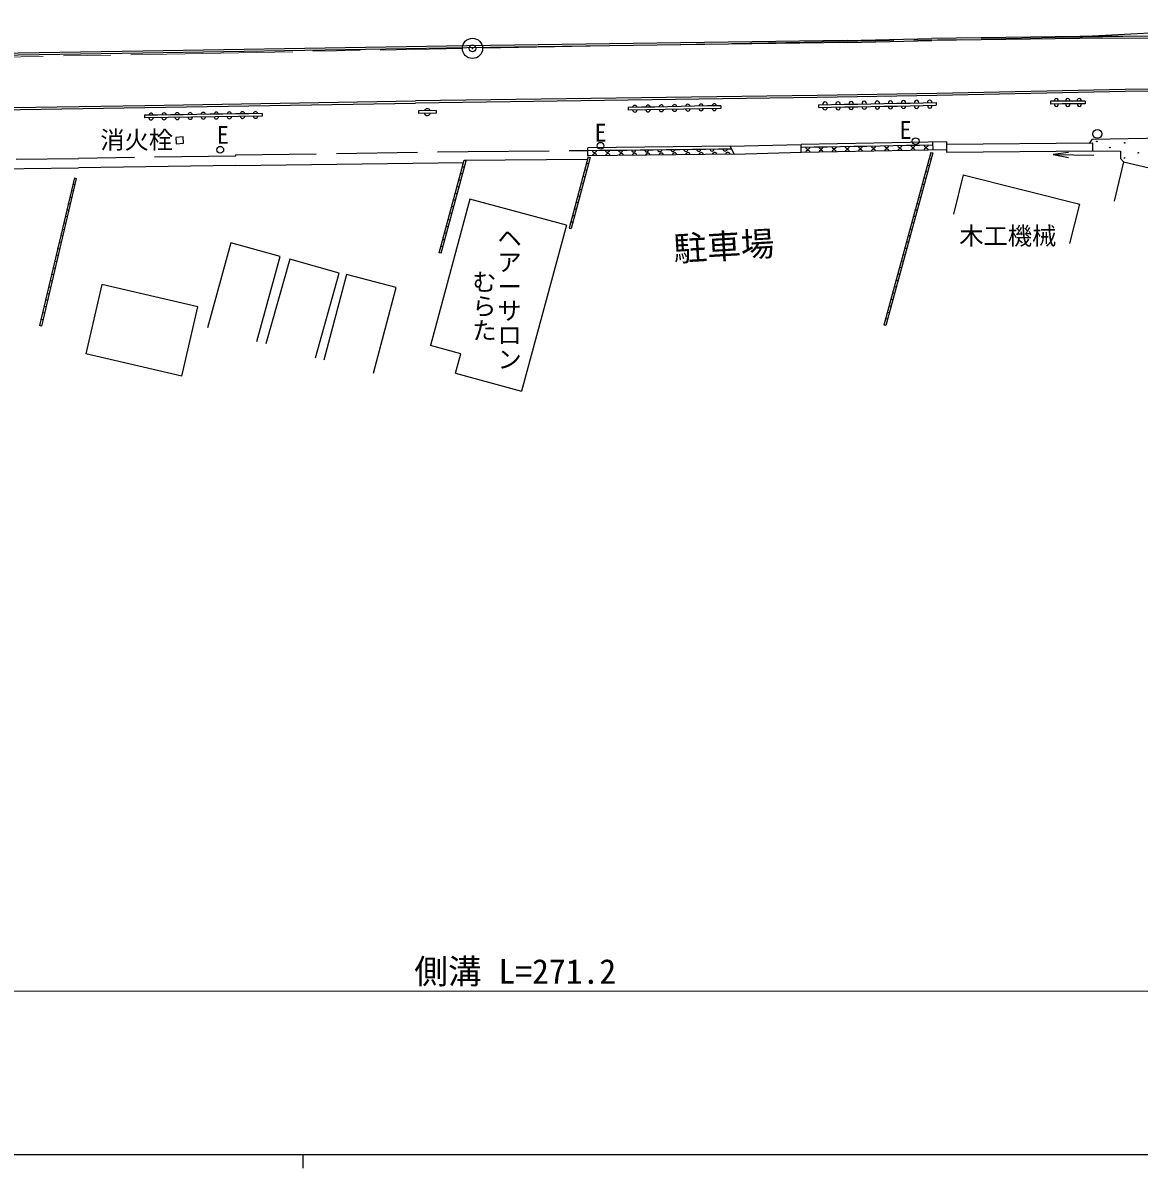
# Model space of a CAD drawing. Units: millimetres, scale not verified. Extents: x 40000 to 680000, y 20000 to 380000.
# Drawn here: x 247227 to 330017, y 204000 to 288936 of the extents above; entities that cross this region are included whole.
import ezdxf
from ezdxf.enums import TextEntityAlignment as Align

# ---------------------------------------------------------------- set-up
doc = ezdxf.new("R2010")
doc.units = ezdxf.units.MM
doc.header["$LTSCALE"] = 1000
doc.header["$PDMODE"] = 32
doc.header["$PDSIZE"] = 500
doc.linetypes.add('CHAIN', pattern=[18.5, 12, -1.5, 3.5, -1.5])
doc.linetypes.add('DASHED', pattern=[7.5, 6, -1.5])
for name, color, linetype, lineweight in [('M-BGD', 7, 'Continuous', 25), ('M-BGD-EXST', 7, 'Continuous', 25), ('M-BMK', 2, 'CHAIN', 13), ('M-BMK-SRVR', 3, 'Continuous', 25), ('M-STR-HTXT', 7, 'Continuous', 13), ('M-STR-STRC', 7, 'Continuous', 25), ('M-TTL-BAND', 7, 'Continuous', 25)]:
    doc.layers.add(name, color=color, linetype=linetype, lineweight=lineweight)
doc.layers.add('M-BMK-HTXT', color=7, linetype='Continuous')
doc.layers.add('M-OTRS', color=6, linetype='Continuous')
doc.styles.add('@ＭＳ ゴシック', font='')
doc.styles.add('ＭＳ ゴシック', font='')
doc.styles.get('@ＭＳ ゴシック').set_extended_font_data('@MS Gothic')
doc.styles.get('ＭＳ ゴシック').set_extended_font_data('MS Gothic')

# ---------------------------------------------------------------- blocks, each defined once
blk = doc.blocks.new('open_arrow')
at = {"color": 0, "linetype": 'Continuous', "lineweight": -2}
blk.add_lwpolyline([(7.5, 1.25), (0, 0), (7.5, -1.25)], dxfattribs=at)

msp = doc.modelspace()

# ---------------------------------------------------------------- linework, layer by layer
at = {"layer": 'M-BGD'}
for p, q in [((306234, 282868), (307204, 282885)), ((306234, 282868), (306237, 282668)), ((307204, 282885), (308175, 282902)), ((308175, 282902), (309146, 282919)), ((309146, 282919), (310116, 282937)), ((310116, 282937), (311087, 282954)), ((311087, 282954), (312057, 282971)), ((312057, 282971), (313028, 282988)), ((313028, 282988), (313999, 283006)), ((313999, 283006), (314969, 283023)), ((314969, 283023), (314973, 282823)), ((324304, 283128), (323454, 283120)), ((323454, 283120), (323456, 282920)), ((324306, 282928), (323456, 282920)), ((325155, 283135), (324304, 283128)), ((325156, 282935), (324306, 282928)), ((326005, 283143), (325155, 283135)), ((326007, 282943), (325156, 282935)), ((326005, 283143), (326007, 282943)), ((257212, 282099), (256243, 282084)), ((256243, 282084), (256246, 281884)), ((264968, 282018), (256246, 281884)), ((258181, 282113), (257212, 282099)), ((259150, 282128), (258181, 282113)), ((260119, 282143), (259150, 282128)), ((261088, 282158), (260119, 282143)), ((262058, 282173), (261088, 282158)), ((263027, 282188), (262058, 282173)), ((263996, 282203), (263027, 282188)), ((264965, 282218), (263996, 282203)), ((264965, 282218), (264968, 282018)), ((277881, 282433), (276563, 282405)), ((276563, 282405), (276567, 282205)), ((277885, 282233), (276567, 282205)), ((277881, 282433), (277885, 282233)), ((293104, 282679), (292121, 282659)), ((292121, 282659), (292125, 282459)), ((299002, 282596), (292125, 282459)), ((294086, 282698), (293104, 282679)), ((295068, 282718), (294086, 282698)), ((296051, 282737), (295068, 282718)), ((297033, 282757), (296051, 282737)), ((298015, 282777), (297033, 282757)), ((298998, 282796), (298015, 282777)), ((298998, 282796), (299002, 282596)), ((306237, 282668), (307208, 282685)), ((307208, 282685), (308179, 282702)), ((308179, 282702), (309149, 282719)), ((309149, 282719), (310120, 282737)), ((310120, 282737), (311090, 282754)), ((311090, 282754), (312061, 282771)), ((312061, 282771), (313032, 282788)), ((313032, 282788), (314002, 282806)), ((314002, 282806), (314973, 282823)), ((259106, 280476), (258567, 280449)), ((258567, 280449), (258590, 279979)), ((259129, 280006), (259106, 280476)), ((326500, 280297), (326313, 280004)), ((339402, 280508), (326500, 280297)), ((258590, 279979), (259129, 280006)), ((299685, 279794), (289132, 279676)), ((289139, 279076), (289132, 279676)), ((289134, 279476), (290103, 279487)), ((290103, 279487), (291072, 279498)), ((291072, 279498), (292041, 279509)), ((292041, 279509), (293010, 279519)), ((293010, 279519), (293979, 279530)), ((293979, 279530), (294948, 279541)), ((294948, 279541), (295917, 279552)), ((295917, 279552), (296886, 279563)), ((296886, 279563), (297855, 279574)), ((297855, 279574), (298824, 279585)), ((298824, 279585), (299793, 279596)), ((299685, 279794), (304949, 279918)), ((300019, 279177), (299685, 279794)), ((315734, 280113), (304949, 279918)), ((304960, 279318), (304949, 279918)), ((304953, 279718), (305928, 279736)), ((315739, 279513), (304960, 279318)), ((305928, 279736), (306903, 279753)), ((306903, 279753), (307879, 279771)), ((307879, 279771), (308854, 279789)), ((308854, 279789), (309829, 279806)), ((309829, 279806), (310804, 279824)), ((310804, 279824), (311779, 279842)), ((311779, 279842), (312754, 279859)), ((312754, 279859), (313729, 279877)), ((313729, 279877), (314705, 279894)), ((314701, 280094), (314712, 279494)), ((315734, 280113), (315735, 279911)), ((326575, 280007), (315735, 279911)), ((315735, 279911), (315740, 279351)), ((315740, 279351), (326580, 279447)), ((326580, 279447), (326575, 280007)), ((326580, 279447), (328640, 279435)), ((263002, 278351), (279916, 278592)), ((278104, 271889), (279957, 278747)), ((278249, 271850), (280102, 278707)), ((279957, 278747), (289113, 278828)), ((279957, 278747), (280102, 278707)), ((289160, 279003), (287738, 273717)), ((289305, 278964), (287882, 273678)), ((300008, 279198), (289139, 279076)), ((289160, 279003), (289305, 278964)), ((304960, 279318), (300019, 279177)), ((314576, 279335), (311088, 266528)), ((314720, 279296), (311232, 266488)), ((314591, 278822), (314446, 278861)), ((314576, 279335), (314720, 279296)), ((328849, 278640), (328164, 275719)), ((328640, 279435), (328635, 278876)), ((328635, 278876), (328849, 278640)), ((328849, 278640), (338723, 276325)), ((263002, 278351), (251352, 278187)), ((279837, 277728), (279692, 277767)), ((279970, 278218), (279825, 278257)), ((288901, 278042), (289046, 278003)), ((289031, 278523), (289176, 278484)), ((314333, 277873), (314188, 277912)), ((314462, 278347), (314317, 278387)), ((251042, 277435), (248452, 266481)), ((251188, 277401), (248598, 266447)), ((251075, 276925), (250929, 276959)), ((251042, 277435), (251188, 277401)), ((279705, 277238), (279560, 277277)), ((288643, 277081), (288788, 277042)), ((288772, 277562), (288917, 277523)), ((314074, 276924), (313930, 276964)), ((314204, 277399), (314059, 277438)), ((316973, 277660), (316240, 274751)), ((316973, 277660), (325614, 275483)), ((250962, 276448), (250817, 276483)), ((279440, 276258), (279295, 276297)), ((279572, 276748), (279428, 276787)), ((288384, 276120), (288529, 276081)), ((288513, 276601), (288658, 276562)), ((313945, 276450), (313800, 276489)), ((250737, 275496), (250591, 275530)), ((250850, 275972), (250704, 276007)), ((280378, 275866), (277450, 265018)), ((279175, 275278), (279030, 275318)), ((279308, 275768), (279163, 275807)), ((287541, 273933), (280378, 275866)), ((288255, 275640), (288400, 275601)), ((313687, 275501), (313542, 275541)), ((313816, 275976), (313671, 276015)), ((324876, 272581), (325614, 275483)), ((250512, 274543), (250366, 274578)), ((250625, 275020), (250479, 275054)), ((279043, 274789), (278898, 274828)), ((287996, 274678), (288141, 274639)), ((288126, 275159), (288270, 275120)), ((313428, 274552), (313284, 274592)), ((313558, 275027), (313413, 275066)), ((250287, 273591), (250141, 273625)), ((250399, 274067), (250253, 274102)), ((278778, 273809), (278633, 273848)), ((278911, 274299), (278766, 274338)), ((287541, 273933), (284218, 261617)), ((287738, 273717), (287882, 273678)), ((287867, 274198), (288012, 274159)), ((313170, 273604), (313025, 273643)), ((313299, 274078), (313154, 274117)), ((250062, 272638), (249916, 272673)), ((250174, 273115), (250028, 273149)), ((278513, 272829), (278369, 272868)), ((278646, 273319), (278501, 273358)), ((312912, 272655), (312767, 272694)), ((313041, 273129), (312896, 273169)), ((249949, 272162), (249803, 272197)), ((262644, 272613), (260913, 266327)), ((266308, 271604), (262644, 272613)), ((278249, 271850), (278104, 271889)), ((278381, 272339), (278236, 272379)), ((312782, 272181), (312638, 272220)), ((249724, 271209), (249578, 271244)), ((249836, 271686), (249690, 271720)), ((264577, 265318), (266308, 271604)), ((267017, 271416), (265250, 265130)), ((270685, 270385), (267017, 271416)), ((312524, 271232), (312379, 271271)), ((312653, 271706), (312509, 271746)), ((249498, 270257), (249353, 270291)), ((249611, 270733), (249465, 270768)), ((268918, 264099), (270685, 270385)), ((271221, 270278), (269546, 263925)), ((274905, 269307), (271221, 270278)), ((312266, 270283), (312121, 270323)), ((312395, 270758), (312250, 270797)), ((249273, 269304), (249127, 269339)), ((249386, 269781), (249240, 269815)), ((253092, 269533), (251894, 264380)), ((260203, 267879), (253092, 269533)), ((273230, 262954), (274905, 269307)), ((312007, 269334), (311863, 269374)), ((312137, 269809), (311992, 269848)), ((249161, 268828), (249015, 268863)), ((311749, 268386), (311604, 268425)), ((311878, 268860), (311733, 268899)), ((248935, 267876), (248789, 267910)), ((249048, 268352), (248902, 268386)), ((259004, 262727), (260203, 267879)), ((311620, 267911), (311475, 267951)), ((248710, 266923), (248564, 266958)), ((248823, 267399), (248677, 267434)), ((311361, 266963), (311217, 267002)), ((311491, 267437), (311346, 267476)), ((248598, 266447), (248452, 266481)), ((311232, 266488), (311088, 266528)), ((279709, 264401), (277450, 265018)), ((259004, 262727), (251894, 264380)), ((279315, 262956), (279709, 264401)), ((279315, 262956), (284218, 261617))]:
    msp.add_line(p, q, dxfattribs=at)
at = {"layer": 'M-BGD', "linetype": 'DASHED'}
for p, q in [((280253, 279397), (289134, 279476)), ((262992, 279051), (251343, 278887)), ((262991, 279151), (280253, 279397)), ((262991, 279151), (262992, 279051))]:
    msp.add_line(p, q, dxfattribs=at)
msp.add_lwpolyline([(216296, 278288), (239221, 278745), (251343, 278887)], dxfattribs=at)
at = {"layer": 'M-BGD'}
msp.add_lwpolyline([(216308, 277588), (239232, 278045), (251352, 278187)], dxfattribs=at)
for centre, radius in [((326924, 280707), 330), ((326880, 280147), 25), ((327850, 279687), 25), ((328949, 280044), 25), ((328922, 278920), 25), ((329955, 279303), 25)]:
    msp.add_circle(centre, radius, dxfattribs=at)
for centre, radius, start, end in [((293595, 282674), 164, 6.16689, 176.12415), ((294577, 282694), 164, 6.16602, 176.12495), ((295560, 282713), 164, 6.16689, 176.12415), ((296542, 282733), 164, 6.16879, 176.12225), ((297524, 282753), 164, 6.16689, 176.12415), ((298507, 282772), 164, 6.16689, 176.12415), ((306718, 282911), 165, 348.96463, 193.07472), ((307689, 282928), 165, 348.96294, 193.07465), ((308660, 282945), 165, 348.96463, 193.07472), ((309630, 282963), 165, 348.96463, 193.07472), ((310601, 282980), 165, 348.96294, 193.07465), ((311572, 282997), 165, 348.96463, 193.07472), ((312542, 283014), 165, 348.96294, 193.07465), ((313513, 283032), 165, 348.96463, 193.07472), ((314483, 283049), 165, 348.96294, 193.07465), ((323879, 283174), 150, 341.14114, 199.8765), ((323882, 282874), 150, 161.14204, 19.87534), ((324729, 283181), 150, 341.14204, 199.87534), ((324732, 282882), 150, 161.14204, 19.87534), ((325579, 283189), 150, 341.14338, 199.874), ((325582, 282889), 150, 161.14204, 19.87534), ((256728, 282079), 162, 5.12479, 176.64246), ((257697, 282094), 162, 5.12481, 176.64066), ((258666, 282109), 162, 5.12489, 176.64058), ((259635, 282124), 162, 5.12471, 176.64254), ((260604, 282139), 162, 5.12489, 176.64058), ((261573, 282154), 162, 5.12489, 176.64058), ((262542, 282169), 162, 5.12479, 176.64246), ((263511, 282184), 162, 5.12489, 176.64058), ((263514, 282008), 162, 185.12489, 356.64058), ((264481, 282199), 162, 5.12489, 176.64058), ((264483, 282023), 162, 185.12299, 356.64249), ((277224, 282333), 236, 22.60905, 159.85832), ((277224, 282305), 236, 202.60964, 339.85777), ((292613, 282654), 164, 6.16689, 176.12415), ((292616, 282483), 164, 186.167, 356.12229), ((293598, 282503), 164, 186.16689, 356.12415), ((294581, 282522), 164, 186.16689, 356.12415), ((295563, 282542), 164, 186.16879, 356.12225), ((296545, 282562), 164, 186.16689, 356.12415), ((297528, 282581), 164, 186.16689, 356.12415), ((298510, 282601), 164, 186.16689, 356.12415), ((306723, 282642), 165, 168.96359, 13.07377), ((307694, 282659), 165, 168.96528, 13.07383), ((308664, 282676), 165, 168.96359, 13.07377), ((309635, 282694), 165, 168.96528, 13.07383), ((310606, 282711), 165, 168.96359, 13.07377), ((311576, 282728), 165, 168.96528, 13.07383), ((312547, 282745), 165, 168.96528, 13.07383), ((313518, 282763), 165, 168.96359, 13.07377), ((314488, 282780), 165, 168.96528, 13.07383), ((256730, 281903), 162, 185.12567, 356.64165), ((257700, 281918), 162, 185.12489, 356.64058), ((258669, 281933), 162, 185.12299, 356.64249), ((259638, 281948), 162, 185.12479, 356.64246), ((260607, 281963), 162, 185.12489, 356.64058), ((261576, 281978), 162, 185.12299, 356.64249), ((262545, 281993), 162, 185.12489, 356.64058), ((289618, 279493), 162, 184.87396, 356.41128), ((290587, 279504), 162, 184.87488, 356.41206), ((291556, 279515), 162, 184.87576, 356.41126), ((292525, 279526), 162, 184.87479, 356.41215), ((293494, 279537), 162, 184.87576, 356.41126), ((294463, 279548), 162, 184.87576, 356.41126), ((295432, 279559), 162, 184.87576, 356.41126), ((296401, 279569), 162, 184.87386, 356.41316), ((297370, 279580), 162, 184.87479, 356.41215), ((298339, 279591), 162, 184.87576, 356.41126), ((299308, 279602), 162, 184.87576, 356.41126), ((305440, 279740), 163, 185.63355, 356.4378), ((305448, 279314), 163, 5.6345, 176.43692), ((306416, 279758), 163, 185.63461, 356.43505), ((306423, 279332), 163, 5.63461, 176.43505), ((307391, 279775), 163, 185.63461, 356.43505), ((307398, 279349), 163, 5.63461, 176.43505), ((308366, 279793), 163, 185.63461, 356.43505), ((308374, 279367), 163, 5.63461, 176.43505), ((309341, 279811), 163, 185.63461, 356.43505), ((309349, 279384), 163, 5.63461, 176.43505), ((310316, 279828), 163, 185.6345, 356.43692), ((310324, 279402), 163, 5.6345, 176.43692), ((311291, 279846), 163, 185.63641, 356.43502), ((311299, 279420), 163, 5.6345, 176.43692), ((312266, 279863), 163, 185.63461, 356.43505), ((312274, 279437), 163, 5.63366, 176.43593), ((313242, 279881), 163, 185.63461, 356.43505), ((313249, 279455), 163, 5.63366, 176.43593), ((314217, 279899), 163, 185.63461, 356.43505), ((314224, 279473), 163, 5.63366, 176.43593), ((289633, 279066), 165, 5.99204, 175.29517), ((290621, 279077), 165, 5.99027, 175.29521), ((291609, 279088), 165, 5.99204, 175.29517), ((292597, 279099), 165, 5.9929, 175.2944), ((293585, 279110), 165, 5.99027, 175.29521), ((294573, 279122), 165, 5.99204, 175.29517), ((295562, 279133), 165, 5.99204, 175.29517), ((296550, 279144), 165, 5.99027, 175.29521), ((297538, 279155), 165, 5.99204, 175.29517), ((298526, 279166), 165, 5.9929, 175.2944), ((299514, 279177), 165, 5.99204, 175.29517)]:
    msp.add_arc(centre, radius, start, end, dxfattribs=at)
at = {"layer": 'M-BGD-EXST'}
msp.add_line((323655, 279168), (326655, 279116), dxfattribs=at)
for centre in [(313443, 280167), (261863, 279527), (290065, 279824)]:
    msp.add_circle(centre, 250, dxfattribs=at)
at = {"layer": 'M-BMK'}
for p, q in [((281321, 287062), (380089, 288880)), ((181252, 285198), (279821, 287034))]:
    msp.add_line(p, q, dxfattribs=at)
at = {"layer": 'M-BMK-SRVR'}
msp.add_circle((280571, 287048), 750, dxfattribs=at)
at = {"layer": 'M-OTRS'}
msp.add_point((280571, 287048), dxfattribs=at)
at = {"layer": 'M-STR-HTXT'}
msp.add_line((150982, 217119), (423226, 217119), dxfattribs=at)
at = {"layer": 'M-STR-STRC'}
for p, q in [((334085, 287945), (325617, 287931)), ((308375, 287639), (314641, 287775)), ((308379, 287489), (314644, 287625)), ((325618, 287931), (314641, 287775)), ((325619, 287781), (314644, 287625)), ((256127, 286843), (235300, 286513)), ((256130, 286693), (235302, 286363)), ((306147, 283550), (276348, 283145)), ((306149, 283400), (276350, 282995))]:
    msp.add_line(p, q, dxfattribs=at)
for points in [[(325615, 287931), (335091, 288413), (344201, 288936)], [(308376, 287639), (280157, 287235), (256127, 286843)], [(308378, 287489), (280160, 287085), (256130, 286693)], [(374137, 287589), (368024, 287519), (362937, 287554), (355664, 287605), (351440, 287657), (346975, 287680), (342662, 287723), (338477, 287767), (334085, 287795), (325619, 287781)], [(411517, 284961), (410603, 285130), (409851, 285193), (408500, 285227), (405774, 285214), (403576, 285208), (391340, 284972), (379495, 284819), (366871, 284616), (353801, 284369), (341443, 284132), (328976, 283999), (315009, 283711), (306146, 283550)], [(411486, 284815), (410583, 284982), (409843, 285043), (408499, 285077), (405774, 285064), (403577, 285058), (391342, 284822), (379497, 284669), (366874, 284466), (353804, 284219), (341446, 283982), (328978, 283849), (315011, 283561), (306149, 283400)], [(132644, 282066), (138628, 281784), (147403, 281470), (158540, 281287), (167792, 281295), (177019, 281400), (190815, 281616), (204611, 281834), (227035, 282203), (256273, 282671), (276350, 282995)], [(132651, 282216), (138634, 281933), (147407, 281620), (158541, 281437), (167791, 281445), (177017, 281550), (190812, 281766), (204609, 281984), (227032, 282353), (256270, 282821), (276348, 283145)]]:
    msp.add_lwpolyline(points, dxfattribs=at)
at = {"layer": 'M-TTL-BAND'}
for p, q in [((40000, 205000), (579000, 205000)), ((268000, 205000), (268000, 204000))]:
    msp.add_line(p, q, dxfattribs=at)

# ---------------------------------------------------------------- block references
at = {"layer": 'M-BGD-EXST', "xscale": 150, "yscale": 150, "rotation": 359}
msp.add_blockref('open_arrow', (323655, 279168), dxfattribs=at)

# ---------------------------------------------------------------- texts
at = {"layer": 'M-BGD-EXST', "style": 'ＭＳ ゴシック'}
for s, p in [('E', (262055, 280633)), ('E', (290077, 280797)), ('E', (312692, 280995)), ('消火栓', (255667, 280259))]:
    msp.add_text(s, height=1320, dxfattribs=at).set_placement(p, align=Align.MIDDLE_CENTER)
at = {"layer": 'M-BMK-HTXT', "style": '@ＭＳ ゴシック'}
for s, p in [('ヘアーサロン', (282242, 268507)), ('むらた', (280375, 267947))]:
    msp.add_text(s, height=1320, rotation=270, dxfattribs=at).set_placement(p, align=Align.BOTTOM_CENTER)
at = {"layer": 'M-BMK-HTXT', "style": 'ＭＳ ゴシック'}
msp.add_text('駐車場', height=1833, rotation=3.345, dxfattribs=at).set_placement((299216, 272380), align=Align.MIDDLE_CENTER)
msp.add_text('木工機械', height=1320, dxfattribs=at).set_placement((320279, 273136), align=Align.MIDDLE_CENTER)
at = {"layer": 'M-STR-HTXT', "style": 'ＭＳ ゴシック'}
msp.add_text('側溝 L=271.2', height=1833, dxfattribs=at).set_placement((283741, 217119), align=Align.BOTTOM_CENTER)

doc.saveas('drawing.dxf')
